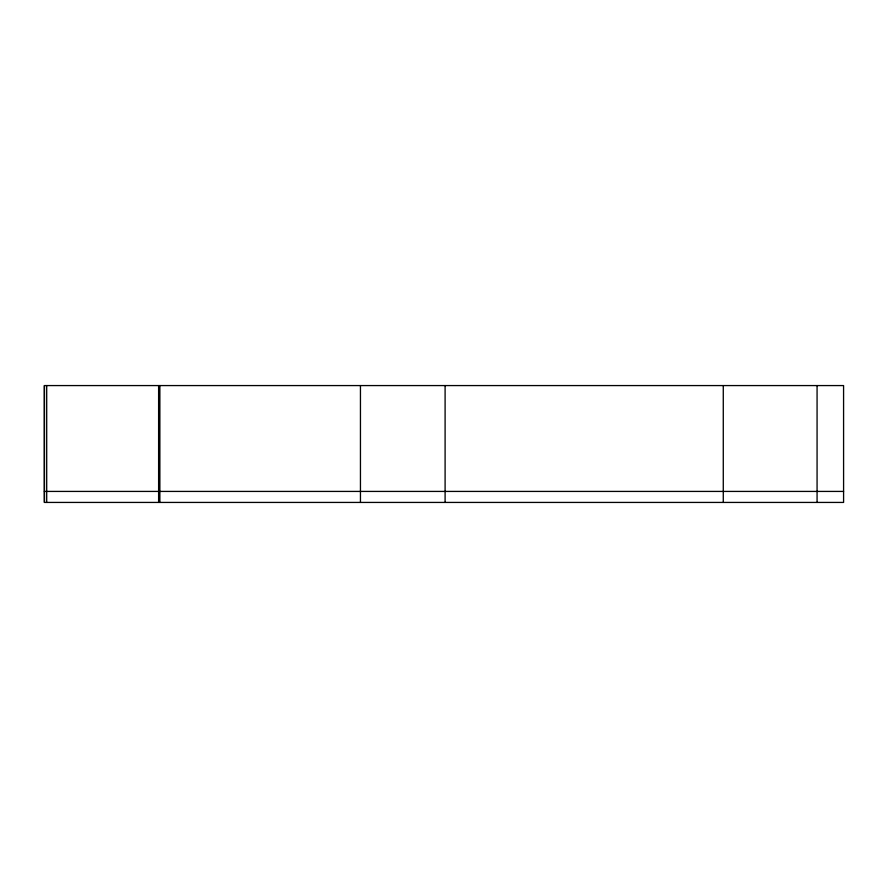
<?xml version="1.0" encoding="UTF-8"?>
<svg xmlns="http://www.w3.org/2000/svg" width="888" height="888" viewBox="0 0 888 888"><rect width="100%" height="100%" fill="white"/><g stroke="black" fill="none" stroke-linecap="round" stroke-linejoin="round"><path stroke-width="1.33" d="M44.4 491.419L44.411 385.57L843.578 385.57L843.589 502.43L44.444 502.43L44.4 491.419L159.507 491.419M159.696 491.419L843.578 491.419M817.071 385.57L817.071 502.43M723.276 385.57L723.276 502.43M445.099 385.57L445.099 502.43M360.45 385.57L360.45 502.43M159.696 385.57L159.696 502.43M159.507 385.57L159.507 502.43M158.619 385.57L158.619 502.43M46.698 385.57L46.698 502.43M44.4 385.57L44.4 502.43"/></g></svg>
